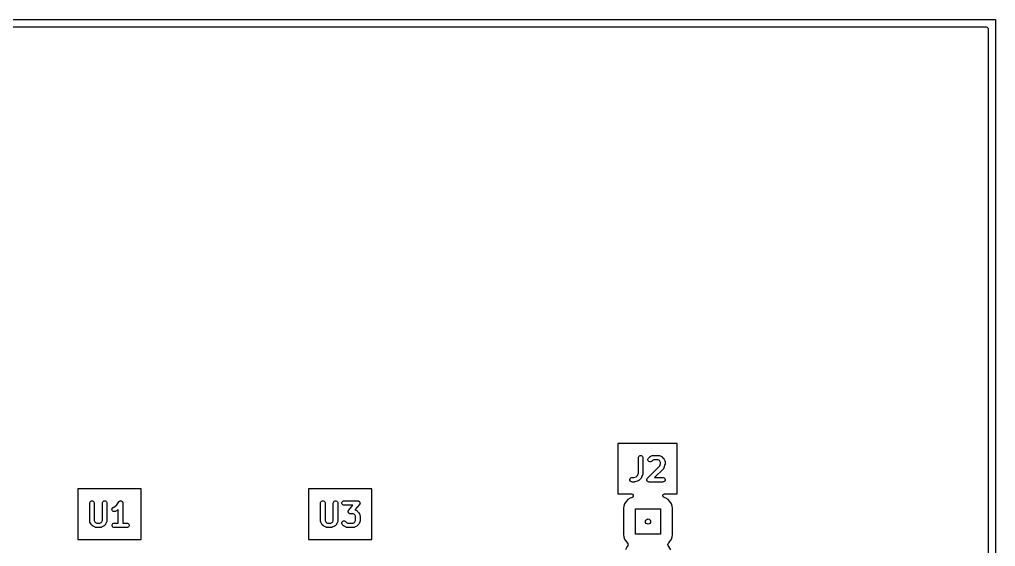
# Model space of a CAD drawing. Extents: x 20 to 124, y -124 to -20.
# Drawn here: x 58.2 to 124, y -55.6 to -20 of the extents above; entities that cross this region are included whole.
import ezdxf

# ---------------------------------------------------------------- set-up
doc = ezdxf.new("R2010")
doc.units = 0
doc.layers.add('BLACK', color=7, linetype='CONTINUOUS')
doc.layers.add('WHITE', color=7, linetype='CONTINUOUS')

msp = doc.modelspace()

# ---------------------------------------------------------------- linework, layer by layer
at = {"layer": 'BLACK', "linetype": 'CONTINUOUS'}
for p, q in [((20.6245, -20.5005), (123.3755, -20.5005)), ((123.3755, -20.5005), (123.442539, -20.520185)), ((123.442539, -20.520185), (123.488294, -20.572989)), ((123.488294, -20.572989), (123.4995, -20.6245)), ((123.4995, -20.6245), (123.4995, -123.3755)), ((102.527225, -48.608603), (98.543071, -48.608603)), ((98.543071, -48.608603), (98.543071, -52.023053)), ((102.527225, -52.023053), (102.527225, -48.608603)), ((99.92, -49.565828), (99.922882, -49.536564)), ((99.92, -50.612916), (99.92, -49.565828)), ((99.922882, -49.536564), (99.94528, -49.482492)), ((99.94528, -49.482492), (99.986664, -49.441108)), ((99.986664, -49.441108), (100.040736, -49.41871)), ((100.040736, -49.41871), (100.099264, -49.41871)), ((100.099264, -49.41871), (100.153336, -49.441108)), ((100.153336, -49.441108), (100.19472, -49.482492)), ((100.19472, -49.482492), (100.217118, -49.536564)), ((100.217118, -49.536564), (100.22, -49.565828)), ((100.22, -49.565828), (100.22, -50.637257)), ((100.565739, -49.679422), (100.588136, -49.62535)), ((100.565739, -49.737948), (100.565739, -49.679422)), ((100.588136, -49.79202), (100.565739, -49.737948)), ((100.588136, -49.62535), (100.606791, -49.602619)), ((100.629522, -49.833406), (100.588136, -49.79202)), ((100.606791, -49.602619), (100.678219, -49.531191)), ((100.683594, -49.855803), (100.629522, -49.833406)), ((100.678219, -49.531191), (100.689721, -49.52175)), ((100.74212, -49.855803), (100.683594, -49.855803)), ((100.689721, -49.52175), (100.692317, -49.518758)), ((100.692317, -49.518758), (100.696826, -49.515919)), ((100.696826, -49.515919), (100.700949, -49.512536)), ((100.700949, -49.512536), (100.704611, -49.511019)), ((100.704611, -49.511019), (100.717203, -49.503093)), ((100.717203, -49.503093), (100.860061, -49.431664)), ((100.796192, -49.833406), (100.74212, -49.855803)), ((100.818923, -49.814751), (100.796192, -49.833406)), ((100.873139, -49.760535), (100.818923, -49.814751)), ((100.860061, -49.431664), (100.887524, -49.421154)), ((100.962553, -49.715828), (100.873139, -49.760535)), ((100.887524, -49.421154), (100.892901, -49.420771)), ((100.892901, -49.420771), (100.897879, -49.41871)), ((100.897879, -49.41871), (100.927143, -49.415828)), ((100.927143, -49.415828), (101.284285, -49.415828)), ((101.248875, -49.715828), (100.962553, -49.715828)), ((101.338289, -49.760535), (101.248875, -49.715828)), ((101.284285, -49.415828), (101.313549, -49.41871)), ((101.313549, -49.41871), (101.318526, -49.420771)), ((101.318526, -49.420771), (101.323904, -49.421154)), ((101.323904, -49.421154), (101.351367, -49.431664)), ((101.375293, -49.797539), (101.338289, -49.760535)), ((101.351367, -49.431664), (101.494225, -49.503093)), ((101.367466, -50.127657), (101.42, -49.970059)), ((101.42, -49.886952), (101.375293, -49.797539)), ((101.42, -49.970059), (101.42, -49.886952)), ((101.494225, -49.503093), (101.506818, -49.51102)), ((101.506818, -49.51102), (101.510478, -49.512536)), ((101.510478, -49.512536), (101.514597, -49.515917)), ((101.514597, -49.515917), (101.519111, -49.518758)), ((101.519111, -49.518758), (101.521707, -49.521751)), ((101.521707, -49.521751), (101.533209, -49.531191)), ((101.533209, -49.531191), (101.604637, -49.602619)), ((101.604637, -49.602619), (101.614077, -49.614121)), ((101.614077, -49.614121), (101.61707, -49.616717)), ((101.61707, -49.616717), (101.619908, -49.621226)), ((101.619908, -49.621226), (101.623292, -49.625349)), ((101.623292, -49.625349), (101.624808, -49.629011)), ((101.624808, -49.629011), (101.632735, -49.641603)), ((101.632735, -49.641603), (101.704164, -49.784459)), ((101.704164, -49.784459), (101.714673, -49.811923)), ((101.714673, -49.811923), (101.715054, -49.817297)), ((101.715054, -49.817297), (101.717118, -49.822278)), ((101.717118, -49.822278), (101.72, -49.851542)), ((101.718822, -50.013161), (101.71764, -50.018355)), ((101.72, -49.9944), (101.718541, -50.009211)), ((101.718541, -50.009211), (101.718822, -50.013161)), ((101.72, -49.851542), (101.72, -49.9944)), ((99.867466, -50.770514), (99.92, -50.612916)), ((100.215601, -50.670182), (100.212302, -50.684692)), ((100.217118, -50.666521), (100.215601, -50.670182)), ((100.21764, -50.661212), (100.217118, -50.666521)), ((100.218822, -50.656018), (100.21764, -50.661212)), ((100.22, -50.637257), (100.218541, -50.652068)), ((100.218541, -50.652068), (100.218822, -50.656018)), ((100.535362, -50.959762), (101.367466, -50.127657)), ((101.604637, -50.314751), (101.00356, -50.915828)), ((101.623292, -50.292021), (101.604637, -50.314751)), ((101.625355, -50.287039), (101.623292, -50.292021)), ((101.628885, -50.28297), (101.625355, -50.287039)), ((101.640873, -50.25612), (101.628885, -50.28297)), ((101.712302, -50.041835), (101.640873, -50.25612)), ((101.715601, -50.027325), (101.712302, -50.041835)), ((101.717118, -50.023664), (101.715601, -50.027325)), ((101.71764, -50.018355), (101.717118, -50.023664)), ((99.351453, -51.036564), (99.373851, -50.982492)), ((99.351453, -51.095092), (99.351453, -51.036564)), ((99.373851, -51.149164), (99.351453, -51.095092)), ((99.373851, -50.982492), (99.415235, -50.941108)), ((99.415235, -51.190548), (99.373851, -51.149164)), ((99.415235, -50.941108), (99.469307, -50.91871)), ((99.469307, -51.212946), (99.415235, -51.190548)), ((99.469307, -50.91871), (99.498571, -50.915828)), ((99.498571, -51.215828), (99.469307, -51.212946)), ((99.498571, -50.915828), (99.617085, -50.915828)), ((99.641428, -51.215828), (99.498571, -51.215828)), ((99.617085, -50.915828), (99.774687, -50.863294)), ((99.656233, -51.214369), (99.641428, -51.215828)), ((99.660188, -51.214651), (99.656233, -51.214369)), ((99.665389, -51.213468), (99.660188, -51.214651)), ((99.670692, -51.212946), (99.665389, -51.213468)), ((99.674349, -51.21143), (99.670692, -51.212946)), ((99.688862, -51.208131), (99.674349, -51.21143)), ((99.903148, -51.136703), (99.688862, -51.208131)), ((99.774687, -50.863294), (99.867466, -50.770514)), ((99.929999, -51.124715), (99.903148, -51.136703)), ((99.93407, -51.121183), (99.929999, -51.124715)), ((99.93905, -51.119121), (99.93407, -51.121183)), ((99.96178, -51.100466), (99.93905, -51.119121)), ((100.104637, -50.957608), (99.96178, -51.100466)), ((100.123292, -50.934877), (100.104637, -50.957608)), ((100.125354, -50.929897), (100.123292, -50.934877)), ((100.128885, -50.925827), (100.125354, -50.929897)), ((100.140873, -50.898977), (100.128885, -50.925827)), ((100.212302, -50.684692), (100.140873, -50.898977)), ((100.49431, -51.036565), (100.516707, -50.982493)), ((100.49431, -51.095091), (100.49431, -51.036565)), ((100.516707, -51.149163), (100.49431, -51.095091)), ((100.516707, -50.982493), (100.535362, -50.959762)), ((100.558093, -51.190549), (100.516707, -51.149163)), ((100.589767, -51.203668), (100.558093, -51.190549)), ((100.612164, -51.212946), (100.589767, -51.203668)), ((100.641428, -51.215828), (100.612164, -51.212946)), ((101.57, -51.215828), (100.641428, -51.215828)), ((101.00356, -50.915828), (101.57, -50.915828)), ((101.57, -50.915828), (101.599264, -50.91871)), ((101.599264, -51.212946), (101.57, -51.215828)), ((101.599264, -50.91871), (101.653336, -50.941108)), ((101.653336, -51.190548), (101.599264, -51.212946)), ((101.653336, -50.941108), (101.69472, -50.982492)), ((101.69472, -51.149164), (101.653336, -51.190548)), ((101.69472, -50.982492), (101.717118, -51.036564)), ((101.717118, -51.095092), (101.69472, -51.149164)), ((101.717118, -51.036564), (101.717118, -51.095092)), ((66.384786, -51.677484), (62.114917, -51.677484)), ((62.114917, -51.677484), (62.114917, -55.093053)), ((66.384786, -55.093053), (66.384786, -51.677484)), ((81.956511, -51.678687), (77.684917, -51.678687)), ((77.684917, -51.678687), (77.684917, -55.093053)), ((81.956511, -52.023053), (81.956511, -51.678687)), ((62.922142, -52.635828), (62.925024, -52.606564)), ((62.922142, -53.850114), (62.922142, -52.635828)), ((62.925024, -52.606564), (62.947422, -52.552492)), ((62.947422, -52.552492), (62.988806, -52.511108)), ((62.988806, -52.511108), (63.042878, -52.48871)), ((63.042878, -52.48871), (63.101406, -52.48871)), ((63.101406, -52.48871), (63.155478, -52.511108)), ((63.155478, -52.511108), (63.196862, -52.552492)), ((63.196862, -52.552492), (63.21926, -52.606564)), ((63.21926, -52.606564), (63.222142, -52.635828)), ((63.222142, -52.635828), (63.222142, -53.814703)), ((63.779285, -52.635828), (63.782167, -52.606564)), ((63.779285, -53.814704), (63.779285, -52.635828)), ((63.782167, -52.606564), (63.804565, -52.552492)), ((63.804565, -52.552492), (63.845949, -52.511108)), ((63.845949, -52.511108), (63.900021, -52.48871)), ((63.900021, -52.48871), (63.958549, -52.48871)), ((63.958549, -52.48871), (64.012621, -52.511108)), ((64.012621, -52.511108), (64.054005, -52.552492)), ((64.054005, -52.552492), (64.076403, -52.606564)), ((64.076403, -52.606564), (64.079285, -52.635828)), ((64.079285, -52.635828), (64.079285, -53.850114)), ((64.741287, -52.754551), (64.875907, -52.552623)), ((64.875907, -52.552623), (64.875973, -52.552542)), ((64.875973, -52.552542), (64.875994, -52.552492)), ((64.875994, -52.552492), (64.876105, -52.55238)), ((64.876105, -52.55238), (64.894537, -52.529872)), ((64.894537, -52.529872), (64.906879, -52.521606)), ((64.906879, -52.521606), (64.917378, -52.511108)), ((64.917378, -52.511108), (64.930954, -52.505484)), ((64.930954, -52.505484), (64.943167, -52.497306)), ((64.943167, -52.497306), (64.957728, -52.494393)), ((64.957728, -52.494393), (64.97145, -52.48871)), ((64.97145, -52.48871), (64.986147, -52.48871)), ((64.986147, -52.48871), (65.000557, -52.485828)), ((65.000557, -52.485828), (65.015127, -52.48871)), ((65.015127, -52.48871), (65.029978, -52.48871)), ((65.029978, -52.48871), (65.043552, -52.494332)), ((65.043552, -52.494332), (65.057971, -52.497185)), ((65.057971, -52.497185), (65.070331, -52.505425)), ((65.070331, -52.505425), (65.08405, -52.511108)), ((65.08405, -52.511108), (65.094439, -52.521497)), ((65.094439, -52.521497), (65.10667, -52.529651)), ((65.10667, -52.529651), (65.114935, -52.541993)), ((65.114935, -52.541993), (65.125434, -52.552492)), ((65.125434, -52.552492), (65.131057, -52.566068)), ((65.131057, -52.566068), (65.139236, -52.578281)), ((65.139236, -52.578281), (65.142148, -52.592843)), ((65.142148, -52.592843), (65.147832, -52.606564)), ((65.147832, -52.606564), (65.150683, -52.635516)), ((65.150683, -52.635516), (65.150714, -52.63567)), ((65.150714, -52.63567), (65.150703, -52.635722)), ((65.150703, -52.635722), (65.150714, -52.635828)), ((65.150714, -52.635828), (65.150714, -53.985828)), ((78.492142, -52.635828), (78.495024, -52.606564)), ((78.492142, -53.850114), (78.492142, -52.635828)), ((78.495024, -52.606564), (78.517422, -52.552492)), ((78.517422, -52.552492), (78.558806, -52.511108)), ((78.558806, -52.511108), (78.612878, -52.48871)), ((78.612878, -52.48871), (78.671406, -52.48871)), ((78.671406, -52.48871), (78.725478, -52.511108)), ((78.725478, -52.511108), (78.766862, -52.552492)), ((78.766862, -52.552492), (78.78926, -52.606564)), ((78.78926, -52.606564), (78.792142, -52.635828)), ((78.792142, -52.635828), (78.792142, -53.814703)), ((79.349285, -52.635828), (79.352167, -52.606564)), ((79.349285, -53.814704), (79.349285, -52.635828)), ((79.352167, -52.606564), (79.374565, -52.552492)), ((79.374565, -52.552492), (79.415949, -52.511108)), ((79.415949, -52.511108), (79.470021, -52.48871)), ((79.470021, -52.48871), (79.528549, -52.48871)), ((79.528549, -52.48871), (79.582621, -52.511108)), ((79.582621, -52.511108), (79.624005, -52.552492)), ((79.624005, -52.552492), (79.646403, -52.606564)), ((79.646403, -52.606564), (79.649285, -52.635828)), ((79.649285, -52.635828), (79.649285, -53.850114)), ((79.923596, -52.606564), (79.945994, -52.552492)), ((79.923596, -52.665092), (79.923596, -52.606564)), ((79.945994, -52.552492), (79.987378, -52.511108)), ((79.987378, -52.511108), (80.04145, -52.48871)), ((80.04145, -52.48871), (80.070714, -52.485828)), ((80.070714, -52.485828), (80.999286, -52.485828)), ((80.999286, -52.485828), (81.014763, -52.487352)), ((81.014763, -52.487352), (81.018698, -52.48709)), ((81.018698, -52.48709), (81.021408, -52.488006)), ((81.021408, -52.488006), (81.02855, -52.48871)), ((81.02855, -52.48871), (81.051064, -52.498036)), ((81.051064, -52.498036), (81.07414, -52.50584)), ((81.07414, -52.50584), (81.077947, -52.509171)), ((81.077947, -52.509171), (81.082622, -52.511108)), ((81.082622, -52.511108), (81.099851, -52.528337)), ((81.099851, -52.528337), (81.118187, -52.544381)), ((81.118187, -52.544381), (81.120429, -52.548915)), ((81.120429, -52.548915), (81.124006, -52.552492)), ((81.124006, -52.552492), (81.133332, -52.575008)), ((81.133332, -52.575008), (81.144131, -52.596844)), ((81.144131, -52.596844), (81.144467, -52.601888)), ((81.144467, -52.601888), (81.146404, -52.606564)), ((81.146404, -52.606564), (81.146404, -52.630939)), ((81.146404, -52.630939), (81.148024, -52.65524)), ((81.956511, -55.093053), (81.956511, -52.023053)), ((98.543071, -52.023053), (99.451313, -52.023053)), ((99.090184, -52.530237), (98.994211, -52.682976)), ((99.217737, -52.402684), (99.090184, -52.530237)), ((99.370478, -52.30671), (99.217737, -52.402684)), ((99.492267, -52.264095), (99.370478, -52.30671)), ((99.451313, -52.023053), (99.518352, -52.042738)), ((99.545026, -52.228256), (99.492267, -52.264095)), ((99.518352, -52.042738), (99.564107, -52.095542)), ((99.574051, -52.1647), (99.545026, -52.228256)), ((99.564107, -52.095542), (99.574051, -52.1647)), ((101.565209, -52.15842), (101.578665, -52.089859)), ((101.590956, -52.223373), (101.565209, -52.15842)), ((101.578665, -52.089859), (101.627052, -52.039456)), ((101.647733, -52.264095), (101.590956, -52.223373)), ((101.627052, -52.039456), (101.688687, -52.023053)), ((101.769521, -52.30671), (101.647733, -52.264095)), ((101.688687, -52.023053), (102.527225, -52.023053)), ((101.922262, -52.402684), (101.769521, -52.30671)), ((102.049816, -52.530238), (101.922262, -52.402684)), ((102.145789, -52.682978), (102.049816, -52.530238)), ((64.423321, -53.045639), (64.441828, -52.990116)), ((64.42747, -53.104019), (64.423321, -53.045639)), ((64.453644, -53.156368), (64.42747, -53.104019)), ((64.441828, -52.990116), (64.480175, -52.945901)), ((64.497859, -53.194715), (64.453644, -53.156368)), ((64.480175, -52.945901), (64.505061, -52.930236)), ((64.553382, -53.213222), (64.497859, -53.194715)), ((64.505061, -52.930236), (64.626146, -52.869692)), ((64.611762, -53.209073), (64.553382, -53.213222)), ((64.639225, -53.198564), (64.611762, -53.209073)), ((64.626146, -52.869692), (64.741287, -52.754551)), ((64.782082, -53.127135), (64.639225, -53.198564)), ((64.794675, -53.119207), (64.782082, -53.127135)), ((64.798335, -53.117692), (64.794675, -53.119207)), ((64.802454, -53.11431), (64.798335, -53.117692)), ((64.806968, -53.11147), (64.802454, -53.11431)), ((64.809564, -53.108476), (64.806968, -53.11147)), ((64.821066, -53.099037), (64.809564, -53.108476)), ((64.850714, -53.069389), (64.821066, -53.099037)), ((64.850714, -53.985828), (64.850714, -53.069389)), ((79.945994, -52.719164), (79.923596, -52.665092)), ((79.987378, -52.760548), (79.945994, -52.719164)), ((80.04145, -52.782946), (79.987378, -52.760548)), ((80.070714, -52.785828), (80.04145, -52.782946)), ((80.668721, -52.785828), (80.070714, -52.785828)), ((80.350547, -53.187845), (80.352168, -53.183052)), ((80.352168, -53.212154), (80.350547, -53.187845)), ((80.352168, -53.177993), (80.361491, -53.155484)), ((80.352168, -53.183052), (80.352168, -53.177993)), ((80.352168, -53.236521), (80.352168, -53.212154)), ((80.354104, -53.241196), (80.352168, -53.236521)), ((80.354441, -53.246241), (80.354104, -53.241196)), ((80.365239, -53.268076), (80.354441, -53.246241)), ((80.361491, -53.155484), (80.369298, -53.132403)), ((80.374566, -53.290593), (80.365239, -53.268076)), ((80.369298, -53.132403), (80.373469, -53.126566)), ((80.373469, -53.126566), (80.374566, -53.123921)), ((80.374566, -53.123921), (80.377355, -53.121131)), ((80.378142, -53.294169), (80.374566, -53.290593)), ((80.377355, -53.121131), (80.386399, -53.108481)), ((80.380385, -53.298704), (80.378142, -53.294169)), ((80.39872, -53.314747), (80.380385, -53.298704)), ((80.386399, -53.108481), (80.668721, -52.785828)), ((81.112172, -52.734604), (80.805238, -53.085386)), ((80.805238, -53.085386), (80.923511, -53.144521)), ((80.923511, -53.144521), (80.936105, -53.152449)), ((80.936105, -53.152449), (80.939765, -53.153965)), ((80.939765, -53.153965), (80.943885, -53.157346)), ((80.943885, -53.157346), (80.948396, -53.160186)), ((80.948396, -53.160186), (80.95099, -53.163177)), ((80.95099, -53.163177), (80.962496, -53.17262)), ((80.962496, -53.17262), (81.033924, -53.244049)), ((81.033924, -53.244049), (81.043362, -53.255549)), ((81.043362, -53.255549), (81.046356, -53.258146)), ((81.046356, -53.258146), (81.049196, -53.262658)), ((81.049196, -53.262658), (81.052578, -53.266779)), ((81.052578, -53.266779), (81.054093, -53.270438)), ((81.054093, -53.270438), (81.062021, -53.283032)), ((81.062021, -53.283032), (81.13345, -53.425888)), ((81.121215, -52.721954), (81.112172, -52.734604)), ((81.124006, -52.719164), (81.121215, -52.721954)), ((81.125101, -52.716519), (81.124006, -52.719164)), ((81.129274, -52.710683), (81.125101, -52.716519)), ((81.137079, -52.687603), (81.129274, -52.710683)), ((81.146404, -52.665092), (81.137079, -52.687603)), ((81.148024, -52.65524), (81.146404, -52.66003)), ((81.146404, -52.66003), (81.146404, -52.665092)), ((98.93463, -52.85325), (98.9195, -52.987539)), ((98.9195, -52.987539), (98.9195, -54.77746)), ((98.934631, -52.853245), (98.93463, -52.85325)), ((98.994211, -52.682976), (98.934631, -52.853245)), ((99.72, -54.7325), (99.72, -53.0325)), ((99.72, -53.0325), (101.42, -53.0325)), ((101.42, -53.0325), (101.42, -54.7325)), ((102.205368, -52.853245), (102.145789, -52.682978)), ((102.2205, -52.987546), (102.205368, -52.853245)), ((102.2205, -54.777454), (102.2205, -52.987546)), ((62.925024, -53.879378), (62.922142, -53.850114)), ((62.927087, -53.884358), (62.925024, -53.879378)), ((62.927469, -53.889733), (62.927087, -53.884358)), ((62.937978, -53.917196), (62.927469, -53.889733)), ((63.009407, -54.060053), (62.937978, -53.917196)), ((63.222142, -53.814703), (63.266849, -53.904117)), ((63.266849, -53.904117), (63.303853, -53.941121)), ((63.303853, -53.941121), (63.393267, -53.985828)), ((63.608161, -53.985828), (63.697573, -53.941122)), ((63.697573, -53.941122), (63.734578, -53.904117)), ((63.734578, -53.904117), (63.779285, -53.814704)), ((64.063449, -53.917195), (63.992021, -54.060053)), ((64.073959, -53.889732), (64.063449, -53.917195)), ((64.07434, -53.884356), (64.073959, -53.889732)), ((64.076403, -53.879378), (64.07434, -53.884356)), ((64.079285, -53.850114), (64.076403, -53.879378)), ((78.495024, -53.879378), (78.492142, -53.850114)), ((78.497087, -53.884358), (78.495024, -53.879378)), ((78.497469, -53.889733), (78.497087, -53.884358)), ((78.507978, -53.917196), (78.497469, -53.889733)), ((78.579407, -54.060053), (78.507978, -53.917196)), ((78.792142, -53.814703), (78.836849, -53.904117)), ((78.836849, -53.904117), (78.873853, -53.941121)), ((78.873853, -53.941121), (78.963267, -53.985828)), ((79.178161, -53.985828), (79.267573, -53.941122)), ((79.267573, -53.941122), (79.304578, -53.904117)), ((79.304578, -53.904117), (79.349285, -53.814704)), ((79.633449, -53.917195), (79.562021, -54.060053)), ((79.643959, -53.889732), (79.633449, -53.917195)), ((79.64434, -53.884356), (79.643959, -53.889732)), ((79.646403, -53.879378), (79.64434, -53.884356)), ((79.649285, -53.850114), (79.646403, -53.879378)), ((79.923596, -53.963708), (79.945993, -53.909636)), ((79.923596, -54.022234), (79.923596, -53.963708)), ((79.945993, -53.909636), (79.987379, -53.86825)), ((79.987379, -53.86825), (80.041451, -53.845853)), ((80.041451, -53.845853), (80.099977, -53.845853)), ((80.099977, -53.845853), (80.154049, -53.86825)), ((80.154049, -53.86825), (80.17678, -53.886905)), ((80.17678, -53.886905), (80.230996, -53.941121)), ((80.230996, -53.941121), (80.32041, -53.985828)), ((80.41595, -53.331977), (80.39872, -53.314747)), ((80.420624, -53.333913), (80.41595, -53.331977)), ((80.424432, -53.337245), (80.420624, -53.333913)), ((80.447513, -53.345051), (80.424432, -53.337245)), ((80.470022, -53.354375), (80.447513, -53.345051)), ((80.477159, -53.355077), (80.470022, -53.354375)), ((80.479874, -53.355996), (80.477159, -53.355077)), ((80.483813, -53.355733), (80.479874, -53.355996)), ((80.499286, -53.357257), (80.483813, -53.355733)), ((80.678162, -53.357257), (80.499286, -53.357257)), ((80.767575, -53.401963), (80.678162, -53.357257)), ((80.678162, -53.985828), (80.767575, -53.941121)), ((80.804578, -53.438967), (80.767575, -53.401963)), ((80.767575, -53.941121), (80.804578, -53.904117)), ((80.849286, -53.528381), (80.804578, -53.438967)), ((80.804578, -53.904117), (80.849286, -53.814703)), ((80.849286, -53.814703), (80.849286, -53.528381)), ((81.13345, -53.917197), (81.062021, -54.060053)), ((81.13345, -53.425888), (81.143959, -53.453352)), ((81.143959, -53.889733), (81.13345, -53.917197)), ((81.143959, -53.453352), (81.14434, -53.458726)), ((81.14434, -53.884358), (81.143959, -53.889733)), ((81.14434, -53.458726), (81.146404, -53.463707)), ((81.146404, -53.879378), (81.14434, -53.884358)), ((81.146404, -53.463707), (81.149286, -53.492971)), ((81.149286, -53.850114), (81.146404, -53.879378)), ((81.149286, -53.492971), (81.149286, -53.850114)), ((63.017334, -54.072646), (63.009407, -54.060053)), ((63.01885, -54.076306), (63.017334, -54.072646)), ((63.022231, -54.080425), (63.01885, -54.076306)), ((63.025072, -54.084939), (63.022231, -54.080425)), ((63.028065, -54.087535), (63.025072, -54.084939)), ((63.037505, -54.099037), (63.028065, -54.087535)), ((63.108934, -54.170466), (63.037505, -54.099037)), ((63.120438, -54.179907), (63.108934, -54.170466)), ((63.123033, -54.182899), (63.120438, -54.179907)), ((63.127542, -54.185737), (63.123033, -54.182899)), ((63.131665, -54.189121), (63.127542, -54.185737)), ((63.135326, -54.190637), (63.131665, -54.189121)), ((63.147918, -54.198564), (63.135326, -54.190637)), ((63.290776, -54.269992), (63.147918, -54.198564)), ((63.318239, -54.280502), (63.290776, -54.269992)), ((63.323614, -54.280883), (63.318239, -54.280502)), ((63.328593, -54.282946), (63.323614, -54.280883)), ((63.357857, -54.285828), (63.328593, -54.282946)), ((63.643571, -54.285828), (63.357857, -54.285828)), ((63.393267, -53.985828), (63.608161, -53.985828)), ((63.672835, -54.282946), (63.643571, -54.285828)), ((63.677813, -54.280883), (63.672835, -54.282946)), ((63.683189, -54.280502), (63.677813, -54.280883)), ((63.710653, -54.269992), (63.683189, -54.280502)), ((63.85351, -54.198564), (63.710653, -54.269992)), ((63.866103, -54.190636), (63.85351, -54.198564)), ((63.869763, -54.189121), (63.866103, -54.190636)), ((63.873882, -54.185739), (63.869763, -54.189121)), ((63.878396, -54.182899), (63.873882, -54.185739)), ((63.880992, -54.179905), (63.878396, -54.182899)), ((63.892494, -54.170466), (63.880992, -54.179905)), ((63.963923, -54.099037), (63.892494, -54.170466)), ((63.973364, -54.087532), (63.963923, -54.099037)), ((63.976356, -54.084938), (63.973364, -54.087532)), ((63.979194, -54.080428), (63.976356, -54.084938)), ((63.982578, -54.076306), (63.979194, -54.080428)), ((63.984094, -54.072644), (63.982578, -54.076306)), ((63.992021, -54.060053), (63.984094, -54.072644)), ((64.425025, -54.106564), (64.447423, -54.052492)), ((64.425025, -54.165092), (64.425025, -54.106564)), ((64.447423, -54.219164), (64.425025, -54.165092)), ((64.447423, -54.052492), (64.488807, -54.011108)), ((64.488807, -54.260548), (64.447423, -54.219164)), ((64.488807, -54.011108), (64.542879, -53.98871)), ((64.542879, -54.282946), (64.488807, -54.260548)), ((64.542879, -53.98871), (64.572143, -53.985828)), ((64.572143, -54.285828), (64.542879, -54.282946)), ((64.572143, -53.985828), (64.850714, -53.985828)), ((65.429286, -54.285828), (64.572143, -54.285828)), ((65.150714, -53.985828), (65.429286, -53.985828)), ((65.429286, -53.985828), (65.45855, -53.98871)), ((65.45855, -54.282946), (65.429286, -54.285828)), ((65.45855, -53.98871), (65.512622, -54.011108)), ((65.512622, -54.260548), (65.45855, -54.282946)), ((65.512622, -54.011108), (65.554006, -54.052492)), ((65.554006, -54.219164), (65.512622, -54.260548)), ((65.554006, -54.052492), (65.576404, -54.106564)), ((65.576404, -54.165092), (65.554006, -54.219164)), ((65.576404, -54.106564), (65.576404, -54.165092)), ((78.587334, -54.072646), (78.579407, -54.060053)), ((78.58885, -54.076306), (78.587334, -54.072646)), ((78.592231, -54.080425), (78.58885, -54.076306)), ((78.595072, -54.084939), (78.592231, -54.080425)), ((78.598065, -54.087535), (78.595072, -54.084939)), ((78.607505, -54.099037), (78.598065, -54.087535)), ((78.678934, -54.170466), (78.607505, -54.099037)), ((78.690438, -54.179907), (78.678934, -54.170466)), ((78.693033, -54.182899), (78.690438, -54.179907)), ((78.697542, -54.185737), (78.693033, -54.182899)), ((78.701665, -54.189121), (78.697542, -54.185737)), ((78.705326, -54.190637), (78.701665, -54.189121)), ((78.717918, -54.198564), (78.705326, -54.190637)), ((78.860776, -54.269992), (78.717918, -54.198564)), ((78.888239, -54.280502), (78.860776, -54.269992)), ((78.893614, -54.280883), (78.888239, -54.280502)), ((78.898593, -54.282946), (78.893614, -54.280883)), ((78.927857, -54.285828), (78.898593, -54.282946)), ((79.213571, -54.285828), (78.927857, -54.285828)), ((78.963267, -53.985828), (79.178161, -53.985828)), ((79.242835, -54.282946), (79.213571, -54.285828)), ((79.247813, -54.280883), (79.242835, -54.282946)), ((79.253189, -54.280502), (79.247813, -54.280883)), ((79.280653, -54.269992), (79.253189, -54.280502)), ((79.42351, -54.198564), (79.280653, -54.269992)), ((79.436103, -54.190636), (79.42351, -54.198564)), ((79.439763, -54.189121), (79.436103, -54.190636)), ((79.443882, -54.185739), (79.439763, -54.189121)), ((79.448396, -54.182899), (79.443882, -54.185739)), ((79.450992, -54.179905), (79.448396, -54.182899)), ((79.462494, -54.170466), (79.450992, -54.179905)), ((79.533923, -54.099037), (79.462494, -54.170466)), ((79.543364, -54.087532), (79.533923, -54.099037)), ((79.546356, -54.084938), (79.543364, -54.087532)), ((79.549194, -54.080428), (79.546356, -54.084938)), ((79.552578, -54.076306), (79.549194, -54.080428)), ((79.554094, -54.072644), (79.552578, -54.076306)), ((79.562021, -54.060053), (79.554094, -54.072644)), ((79.945993, -54.076306), (79.923596, -54.022234)), ((79.964648, -54.099037), (79.945993, -54.076306)), ((80.036077, -54.170466), (79.964648, -54.099037)), ((80.047581, -54.179907), (80.036077, -54.170466)), ((80.050176, -54.182899), (80.047581, -54.179907)), ((80.054685, -54.185737), (80.050176, -54.182899)), ((80.058808, -54.189121), (80.054685, -54.185737)), ((80.062469, -54.190637), (80.058808, -54.189121)), ((80.075061, -54.198564), (80.062469, -54.190637)), ((80.217919, -54.269992), (80.075061, -54.198564)), ((80.245382, -54.280502), (80.217919, -54.269992)), ((80.250757, -54.280883), (80.245382, -54.280502)), ((80.255736, -54.282946), (80.250757, -54.280883)), ((80.285, -54.285828), (80.255736, -54.282946)), ((80.713571, -54.285828), (80.285, -54.285828)), ((80.32041, -53.985828), (80.678162, -53.985828)), ((80.742835, -54.282946), (80.713571, -54.285828)), ((80.747813, -54.280883), (80.742835, -54.282946)), ((80.753189, -54.280502), (80.747813, -54.280883)), ((80.780652, -54.269992), (80.753189, -54.280502)), ((80.923511, -54.198564), (80.780652, -54.269992)), ((80.936105, -54.190635), (80.923511, -54.198564)), ((80.939765, -54.18912), (80.936105, -54.190635)), ((80.943885, -54.185738), (80.939765, -54.18912)), ((80.948396, -54.182899), (80.943885, -54.185738)), ((80.95099, -54.179907), (80.948396, -54.182899)), ((80.962496, -54.170465), (80.95099, -54.179907)), ((81.033924, -54.099036), (80.962496, -54.170465)), ((81.043362, -54.087535), (81.033924, -54.099036)), ((81.046356, -54.084939), (81.043362, -54.087535)), ((81.049196, -54.080426), (81.046356, -54.084939)), ((81.052578, -54.076306), (81.049196, -54.080426)), ((81.054093, -54.072646), (81.052578, -54.076306)), ((81.062021, -54.060053), (81.054093, -54.072646)), ((62.114917, -55.093053), (66.384786, -55.093053)), ((77.684917, -55.093053), (81.956511, -55.093053)), ((98.9195, -54.77746), (98.93463, -54.911749)), ((98.93463, -54.911749), (98.934631, -54.911754)), ((98.934631, -54.911754), (98.994211, -55.082023)), ((98.994211, -55.082023), (99.090184, -55.234762)), ((99.090184, -55.234762), (99.190576, -55.335154)), ((101.42, -54.7325), (99.72, -54.7325)), ((101.997181, -55.287397), (102.049816, -55.234762)), ((102.049816, -55.234762), (102.145789, -55.082022)), ((102.145789, -55.082022), (102.205368, -54.911755)), ((102.205368, -54.911755), (102.2205, -54.777454)), ((99.158367, -55.557446), (99.040422, -55.788923)), ((99.203214, -55.495719), (99.158367, -55.557446)), ((99.190576, -55.335154), (99.224061, -55.396477)), ((99.219077, -55.466169), (99.203214, -55.495719)), ((99.224061, -55.396477), (99.219077, -55.466169)), ((101.913306, -55.429916), (101.929131, -55.361862)), ((101.936785, -55.495719), (101.913306, -55.429916)), ((101.929131, -55.361862), (101.949423, -55.335155)), ((101.981632, -55.557446), (101.936785, -55.495719)), ((101.949423, -55.335155), (101.997181, -55.287397)), ((101.981633, -55.557448), (101.981632, -55.557446)), ((102.099577, -55.788923), (101.981633, -55.557448))]:
    msp.add_line(p, q, dxfattribs=at)
at = {"layer": 'BLACK'}
msp.add_circle((100.57, -53.8825), 0.175, dxfattribs=at)
at = {"layer": 'WHITE', "linetype": 'CONTINUOUS'}
for p, q in [((20, -20), (124, -20)), ((124, -20), (124, -124))]:
    msp.add_line(p, q, dxfattribs=at)
at = {"layer": 'WHITE'}
msp.add_circle((100.57, -53.8825), 0.175, dxfattribs=at)

doc.saveas('drawing.dxf')
